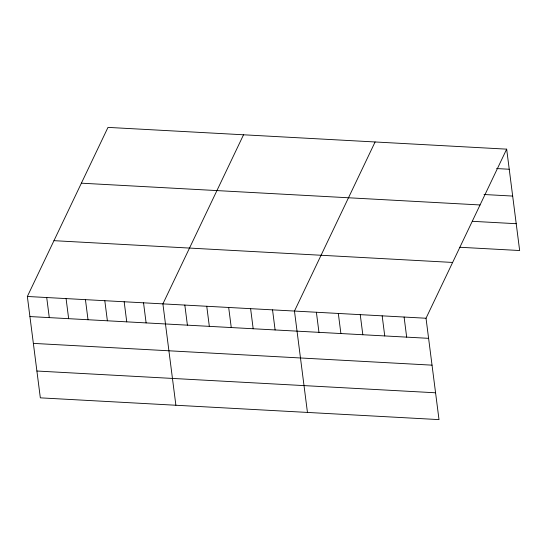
<?xml version="1.0" encoding="UTF-8"?>
<svg xmlns="http://www.w3.org/2000/svg" width="547" height="547" viewBox="0 0 547 547"><rect width="100%" height="100%" fill="white"/><g stroke="black" fill="none" stroke-linecap="round" stroke-linejoin="round"><path stroke-width="0.82" d="M506.666 149.153L426.024 318.238L439.009 419.611L40.334 397.847L27.35 296.474L107.991 127.389L506.666 149.153L519.65 250.526L459.774 247.258M243.538 134.788L162.897 303.872L175.888 405.245M375.098 141.974L294.464 311.058L307.448 412.431M496.587 168.558L509.236 169.249M483.999 194.506L512.676 196.065M81.38 183.183L480.054 204.954M472.362 221.309L516.211 223.702M53.962 240.673L452.636 262.444M27.35 296.474L426.024 318.238M29.921 316.563L428.602 338.333M33.36 343.386L432.034 365.157M36.902 371.023L435.576 392.787M404.096 317.041L406.674 337.137M382.168 315.845L384.746 335.933M360.241 314.648L362.818 334.737M338.32 313.452L340.89 333.54M316.392 312.255L318.963 332.344M272.536 309.862L275.107 329.95M250.608 308.665L253.179 328.754M228.68 307.469L231.258 327.557M206.752 306.265L209.33 326.361M184.824 305.069L187.402 325.164M143.533 302.819L146.111 322.908M124.169 301.759L126.747 321.848M104.805 300.7L107.383 320.795M85.441 299.647L88.019 319.735M66.078 298.587L68.655 318.675M46.714 297.527L49.285 317.622"/></g></svg>
